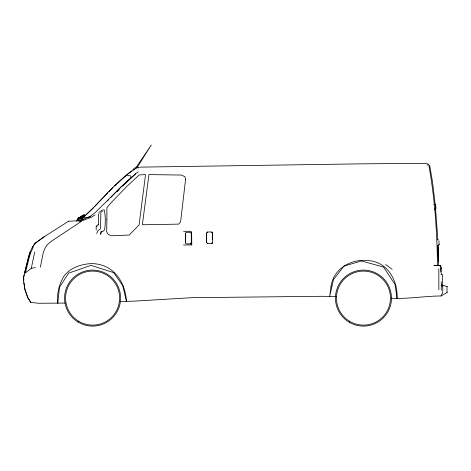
<?xml version="1.0" encoding="UTF-8"?>
<svg xmlns="http://www.w3.org/2000/svg" width="471" height="471" viewBox="0 0 471 471"><rect width="100%" height="100%" fill="white"/><g stroke="black" fill="none" stroke-linecap="round" stroke-linejoin="round"><path stroke-width="0.71" d="M427.268 165.362L427.268 164.155M98.627 214.258L98.563 223.631L98.174 225.173M83.903 217.478L82.507 217.873L81.377 219.092L81.03 218.35M438.866 289.73L438.813 268.782M437.718 239.821L437.871 239.239M98.934 213.557L99.098 212.268M40.335 267.21L43.338 252.344L45.51 247.234L47.377 244.62L51.645 241.04L82.543 220.605L91.421 217.243L95.018 214.917M24.192 274.858L23.697 277.39L23.791 280.569M33.17 247.452L30.945 252.144L29.385 256.913L25.393 272.962L31.31 268.229L34.689 252.144M100.347 234.57L101.006 231.579M24.569 272.962L30.12 252.144M100.847 233.887L101.695 231.173M207.576 243.554L206.598 242.494L206.598 232.939L207.528 231.985L211.767 231.985L212.492 232.768L212.492 243.048L211.891 243.554L207.576 243.554L207.735 243.101M211.597 232.439L211.767 231.985M77.856 219.039L79.84 217.637L78.94 217.402L77.856 219.039L82.348 218.721L83.385 219.598M96.69 233.557L97.868 230.949L100.494 228.659L100.9 212.056L102.442 211.255M391.177 298.237C407.845 299.15 424.43 296.071 441.056 295.976L442.764 292.238L442.764 286.651L441.822 285.797M191.049 233.475L191.273 233.08L190.555 232.297L186.31 232.297L185.38 233.257L185.38 242.806L186.363 243.866L190.678 243.866L191.273 243.36L191.273 233.08M212.492 232.768L212.262 239.721M185.38 242.806L185.38 233.257M206.598 242.494L206.598 232.939M78.94 217.402L76.844 220.022L80.029 220.422L79.664 220.893M136.407 166.958L151.303 144.968L137.544 166.893L134.906 167.741M32.346 247.452L35.201 243.23L44.445 236.642M133.146 170.143L133.823 168.594M79.375 218.65L78.822 218.226L81.012 216.16L84.074 214.811L84.509 215.011L80.117 217.567L79.723 218.862L79.375 218.65L78.816 219.445L78.345 218.903M84.074 214.811L83.514 215.606L83.95 215.806L84.509 215.011M81.03 218.885L81.507 217.661L82.507 217.873M96.184 230.248L96.178 226.58L97.167 225.297L98.427 224.726M82.401 218.891L80.058 221.217M93.264 207.858L82.643 217.938C100.9 202.112 115.124 181.37 135.819 168.441M94.771 206.304L107.894 192.745M108.907 191.697L112.946 187.523M107.282 201.093L108.801 199.527M110.826 197.437L120.429 187.523L129.996 178.609L131.179 176.913L130.544 175.913L126.44 175.241M117.138 191.697L119.163 189.613M438.407 245.438L439.143 244.714L438.931 240.775M122.737 186.045L135.719 173.711L138.28 171.821M114.565 186.051L128.03 173.799L131.815 170.902M135.719 173.711L120.576 187.482L95.107 212.668L90.173 216.401L80.017 220.693L68.483 221.229M76.696 221.123L77.397 220.516M79.328 218.738L83.95 215.806M79.446 217.673L80.447 216.954M68.625 221.229L44.303 236.642L35.06 243.23L32.205 247.452L29.979 252.144L28.419 256.913L23.55 277.39L23.685 281.835L24.828 289.382L27.659 297.519L30.703 302.447L38.852 303.277L65.08 303.071M441.056 295.976L447.45 292.238M428.893 164.067L428.492 164.232L428.869 165.362C434.81 198.356 437.123 231.879 437.477 265.367L438.077 265.356M133.075 169.672L137.968 167.505L138.433 167.964L139.251 167.464L138.78 167.075M79.57 218.526L79.988 218.326L80.935 219.351M101.135 210.437L104.226 209.848C105.657 216.26 105.516 223.331 104.621 229.836L102.643 231.667L102.295 231.173M90.314 216.631L87.965 217.514L82.643 217.938M79.505 217.867L81.183 217.349M434.268 209.236L435.975 208.718L435.569 204.314L433.809 204.249M96.178 226.58L97.214 226.298M31.31 268.229L35.366 267.634M119.858 301.458L133.852 301.163L191.862 297.684L321.175 296.3L336.276 296.483M99.599 211.279L100.594 211.261M183.531 244.985L191.774 244.92L191.638 232.126L190.826 231.338L183.596 231.279M140.246 167.134L361.475 163.843L427.497 163.302M437.477 265.367L433.909 265.356L440.426 265.356L441.833 268.782L440.656 268.782M440.88 269.288L440.88 271.814M441.197 274.487L442.375 274.487L442.764 286.651M441.733 284.943L447.45 286.651M79.787 218.626L81.236 218.644M439.137 244.537L437.812 245.556L438.277 261.517M77.538 220.728L80.364 221.187M81.589 218.085L81.942 218.291M385.72 264.514L392.119 269.306M190.673 243.154L191.774 244.92M30.851 302.447L27.807 297.519L24.975 289.382L23.933 282.523M212.262 242.636L212.492 243.048M191.049 242.948L191.273 243.36M211.715 243.101L211.891 243.554M190.496 243.413L190.678 243.866M207.528 231.985L207.693 232.439M439.961 265.356L440.909 268.782L441.268 274.487M134.141 169.154L134.288 169.695M429.646 165.392L432.566 182.2L435.222 204.838M435.434 207.01L437.895 240.057M435.286 204.396L435.693 208.8M438.042 245.803L438.542 265.356M447.003 286.651L447.003 292.238M441.268 281.711L441.268 290.283M438.03 247.04L438.03 254.994M106.899 219.351L106.681 231.856L108.271 234.505L111.45 235.777L129.237 235.035L139.08 224.973L145.539 174.6L139.186 174.929L125.845 187.381L110.385 203.46L106.893 207.717L106.899 219.351M59.505 287.228L57.774 303.283C56.685 293.875 58.993 284.313 63.915 276.253C70.102 267.764 80.877 264.237 90.997 263.601C112.787 263.442 125.239 281.046 126.428 301.269L122.731 285.567L113.664 272.615L90.962 265.379L68.613 273.145L59.505 287.228M185.562 179.439L180.587 222.012L178.574 224.131L142.366 224.761L148.93 174.6L181.329 175.041L184.926 176.684L185.562 179.439M331.078 286.08L329.688 296.271L333.509 279.544L343.954 266.091L361.493 260.975L383.565 267.057L395.134 284.625L397.029 298.426C398.195 281.281 387.662 262.053 369.07 260.669C352.173 258.196 333.621 268.199 331.078 286.08M78.545 321.175A27.006 27.006 0 0 0 119.599 298.744A27.006 27.006 0 0 0 79.646 274.405A27.006 27.006 0 0 0 78.545 321.175M78.021 322.034A28.019 28.019 0 0 0 120.605 298.767A28.019 28.019 0 0 0 79.157 273.521A28.019 28.019 0 0 0 78.021 322.034M349.405 321.175A27.006 27.006 0 0 0 390.459 298.744A27.006 27.006 0 0 0 350.506 274.405A27.006 27.006 0 0 0 349.405 321.175M349.382 322.335A28.019 28.019 0 0 0 391.472 298.178A28.019 28.019 0 0 0 349.506 273.81A28.019 28.019 0 0 0 349.382 322.335"/></g></svg>
